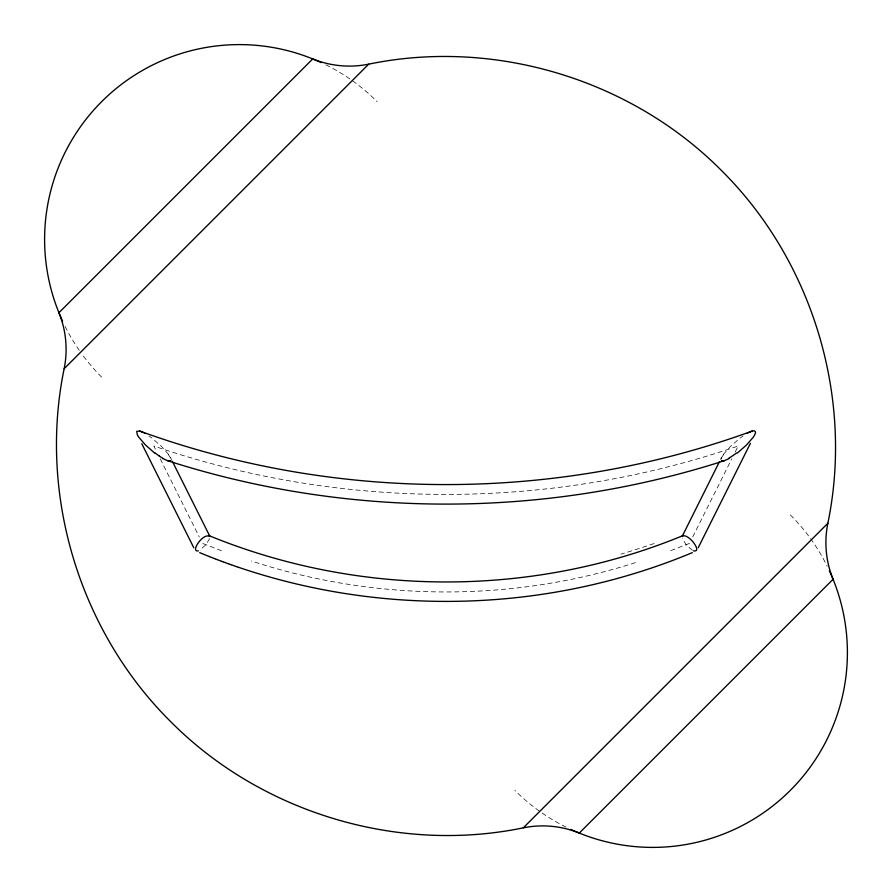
<?xml version="1.0" encoding="UTF-8"?>
<svg xmlns="http://www.w3.org/2000/svg" width="892" height="892" viewBox="0 0 892 892"><rect width="100%" height="100%" fill="white"/><g stroke="black" fill="none" stroke-linecap="round" stroke-linejoin="round"><path stroke-width="0.67" stroke-dasharray="4.46 3.34" d="M720.937 459.402L721.673 457.172L720.58 459.38M209.698 538.534L205.773 544.889L199.641 550.208M692.738 536.895L731.741 458.889M735.264 451.854L738.186 446C550.308 510.558 341.692 510.525 153.814 446L156.736 451.854M723.323 454.507L730.515 446.357L740.081 438.117A45.693 18.453 -22.9 0 1 743.047 435.987M689.494 543.395L670.438 550.732M635.427 562.629C511.361 602.345 375.186 601.632 251.444 561.012M221.573 550.732L202.506 543.395M692.393 550.275L686.327 545.023L682.302 538.523M168.644 454.507L161.485 446.357L151.941 438.128A46.93 18.944 22.9 0 0 148.986 435.987M172.089 460.785L170.283 457.172L171.019 459.391M160.259 458.889L199.262 536.895M566.141 827.163A194.79 194.79 0 0 1 514.874 790.345M790.345 514.874A194.79 194.79 0 0 1 827.163 566.141M101.655 377.126A194.79 194.79 0 0 1 83.067 355.607M79.288 350.355A194.79 194.79 0 0 1 64.837 325.859M325.859 64.837A194.79 194.79 0 0 1 377.126 101.655M654.137 543.496A382.891 134.659 -7.7 0 1 621.033 554.11M239.39 567.725A383.337 152.766 5.9 0 1 208.494 556.407M168.242 454.463A37.754 16.279 22.2 0 1 169.959 457.117M721.996 457.117A37.698 16.257 -22.3 0 1 723.724 454.474"/><path stroke-width="1.34" d="M827.843 523.292C853.889 397.509 812.634 260.988 721.483 170.517C631.012 79.366 494.491 38.111 368.708 64.157A97.395 97.395 0 0 1 312.724 58.928L58.928 312.724A97.395 97.395 0 0 1 64.157 368.708C38.111 494.491 79.377 631.012 170.517 721.483C260.988 812.623 397.509 853.889 523.292 827.843A97.395 97.395 0 0 1 579.276 833.072L833.072 579.276A97.395 97.395 0 0 1 827.843 523.292L523.292 827.843M682.09 536.549L719.487 461.599M698.202 547.755L750.44 443.291M682.224 536.148C688.591 532.814 703.108 552.806 693.53 550.855M64.157 368.708L368.708 64.157M737.338 453.047L746.403 445.108L753.104 437.415A40.519 16.379 -22.9 0 0 754.677 434.883C757.085 431.104 754.275 429.721 750.685 431.605M170.483 460.751L167.696 460.729L162.779 458.544M747.262 433.322L747.942 432.943M729.177 458.544L724.259 460.74C544.555 518.553 347.412 518.553 167.696 460.729L167.696 460.729M748.867 432.453L750.573 431.661M198.403 550.843C189.684 552.694 203.053 532.134 209.91 536.505M683.35 535.445C532.903 597.607 359.153 597.306 208.672 535.479M692.326 552.639C536.36 617.777 355.663 617.532 199.674 552.639M752.212 431.07C556.117 502.397 335.916 502.419 139.832 431.081L136.732 431.36L137.368 434.895A40.586 16.402 22.8 0 0 138.951 437.426L145.608 445.108L154.628 453.047M724.181 460.763L721.438 460.729M139.743 431.048L143.177 432.464M144.103 432.943L144.772 433.322M172.691 461.989L209.787 536.17M141.761 443.681L193.798 547.755M829.393 570.813A194.79 194.79 0 0 1 570.813 829.393M62.607 321.187A194.79 194.79 0 0 1 321.187 62.607M159.289 455.99A41.645 15.42 25.3 0 1 155.119 452.98M163.035 458.365A26.136 10.046 24.8 0 1 159.233 456.002M736.502 452.969A33.528 12.421 -25.3 0 1 728.708 458.276"/></g></svg>
